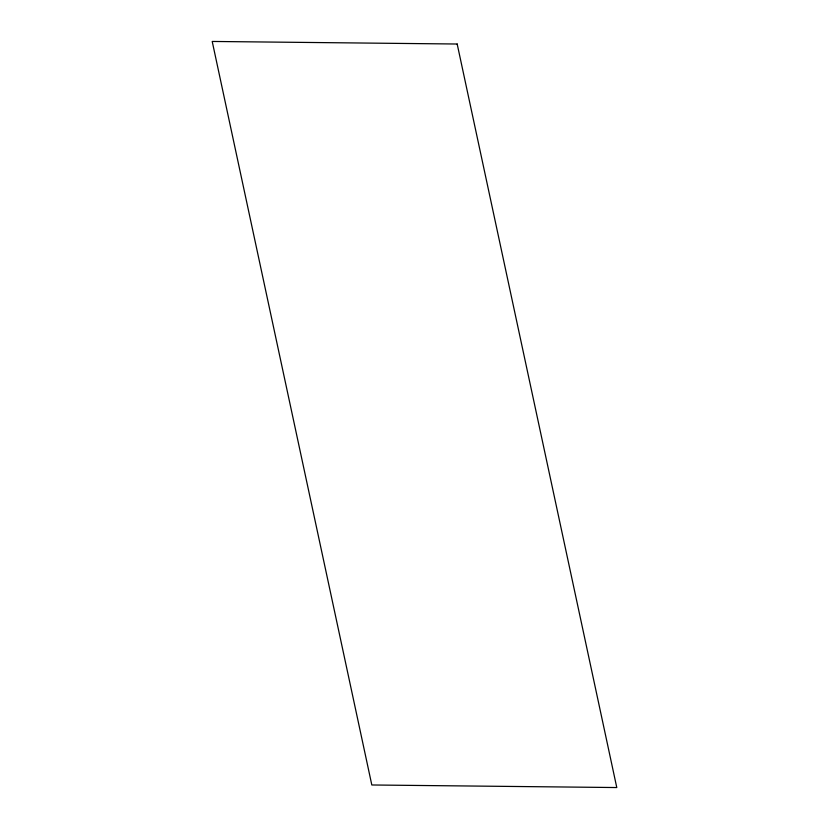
<?xml version="1.0" encoding="UTF-8"?>
<svg xmlns="http://www.w3.org/2000/svg" width="829" height="829" viewBox="0 0 829 829"><rect width="100%" height="100%" fill="white"/><g stroke="black" fill="none" stroke-linecap="round" stroke-linejoin="round"><path stroke-width="1.24" d="M457.183 44.02L212.214 41.45L371.817 784.98L616.786 787.55L457.183 44.02"/></g></svg>
